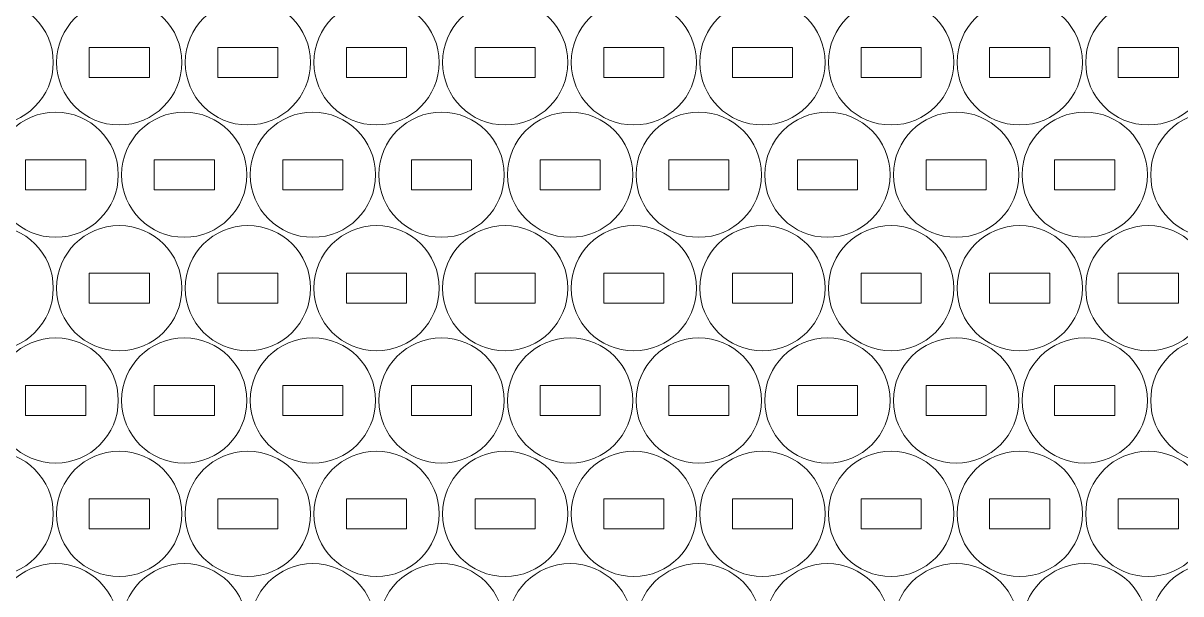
# Model space of a CAD drawing. Header units: millimetres. Extents: x -251 to 251, y -264 to 264.
# Drawn here: x -17.3 to 98.2, y -152.6 to -95.7 of the extents above; entities that cross this region are included whole.
import ezdxf

# ---------------------------------------------------------------- set-up
doc = ezdxf.new("R2010")
doc.units = ezdxf.units.MM
doc.header["$MEASUREMENT"] = 0
doc.layers.add('Camada 1', color=7, linetype='Continuous')

msp = doc.modelspace()

# ---------------------------------------------------------------- linework, layer by layer
at = {"layer": 'Camada 1', "lineweight": 20}
for points in [[(-20.592, -93.3196), (-17.1403, -93.3196), (-14.342, -96.1179), (-14.342, -99.5696), (-14.342, -99.5696), (-14.342, -103.0213), (-17.1403, -105.8196), (-20.592, -105.8196), (-20.592, -105.8196), (-24.0437, -105.8196), (-26.842, -103.0213), (-26.842, -99.5696), (-26.842, -99.5696), (-26.842, -96.1179), (-24.0437, -93.3196), (-20.592, -93.3196)], [(-7.7558, -93.3196), (-4.3041, -93.3196), (-1.5058, -96.1179), (-1.5058, -99.5696), (-1.5058, -99.5696), (-1.5058, -103.0213), (-4.3041, -105.8196), (-7.7558, -105.8196), (-7.7558, -105.8196), (-11.2075, -105.8196), (-14.0058, -103.0213), (-14.0058, -99.5696), (-14.0058, -99.5696), (-14.0058, -96.1179), (-11.2075, -93.3196), (-7.7558, -93.3196)], [(5.0804, -93.3196), (8.5321, -93.3196), (11.3304, -96.1179), (11.3304, -99.5696), (11.3304, -99.5696), (11.3304, -103.0213), (8.5321, -105.8196), (5.0804, -105.8196), (5.0804, -105.8196), (1.6287, -105.8196), (-1.1696, -103.0213), (-1.1696, -99.5696), (-1.1696, -99.5696), (-1.1696, -96.1179), (1.6287, -93.3196), (5.0804, -93.3196)], [(17.9166, -93.3196), (21.3683, -93.3196), (24.1666, -96.1179), (24.1666, -99.5696), (24.1666, -99.5696), (24.1666, -103.0213), (21.3683, -105.8196), (17.9166, -105.8196), (17.9166, -105.8196), (14.4649, -105.8196), (11.6666, -103.0213), (11.6666, -99.5696), (11.6666, -99.5696), (11.6666, -96.1179), (14.4649, -93.3196), (17.9166, -93.3196)], [(30.7528, -93.3196), (34.2045, -93.3196), (37.0028, -96.1179), (37.0028, -99.5696), (37.0028, -99.5696), (37.0028, -103.0213), (34.2045, -105.8196), (30.7528, -105.8196), (30.7528, -105.8196), (27.3011, -105.8196), (24.5028, -103.0213), (24.5028, -99.5696), (24.5028, -99.5696), (24.5028, -96.1179), (27.3011, -93.3196), (30.7528, -93.3196)], [(43.589, -93.3196), (47.0407, -93.3196), (49.839, -96.1179), (49.839, -99.5696), (49.839, -99.5696), (49.839, -103.0213), (47.0407, -105.8196), (43.589, -105.8196), (43.589, -105.8196), (40.1373, -105.8196), (37.339, -103.0213), (37.339, -99.5696), (37.339, -99.5696), (37.339, -96.1179), (40.1373, -93.3196), (43.589, -93.3196)], [(56.4252, -93.3196), (59.8769, -93.3196), (62.6752, -96.1179), (62.6752, -99.5696), (62.6752, -99.5696), (62.6752, -103.0213), (59.8769, -105.8196), (56.4252, -105.8196), (56.4252, -105.8196), (52.9735, -105.8196), (50.1752, -103.0213), (50.1752, -99.5696), (50.1752, -99.5696), (50.1752, -96.1179), (52.9735, -93.3196), (56.4252, -93.3196)], [(69.2614, -93.3196), (72.7131, -93.3196), (75.5114, -96.1179), (75.5114, -99.5696), (75.5114, -99.5696), (75.5114, -103.0213), (72.7131, -105.8196), (69.2614, -105.8196), (69.2614, -105.8196), (65.8097, -105.8196), (63.0114, -103.0213), (63.0114, -99.5696), (63.0114, -99.5696), (63.0114, -96.1179), (65.8097, -93.3196), (69.2614, -93.3196)], [(82.0976, -93.3196), (85.5493, -93.3196), (88.3476, -96.1179), (88.3476, -99.5696), (88.3476, -99.5696), (88.3476, -103.0213), (85.5493, -105.8196), (82.0976, -105.8196), (82.0976, -105.8196), (78.6459, -105.8196), (75.8476, -103.0213), (75.8476, -99.5696), (75.8476, -99.5696), (75.8476, -96.1179), (78.6459, -93.3196), (82.0976, -93.3196)], [(94.9338, -93.3196), (98.3855, -93.3196), (101.1838, -96.1179), (101.1838, -99.5696), (101.1838, -99.5696), (101.1838, -103.0213), (98.3855, -105.8196), (94.9338, -105.8196), (94.9338, -105.8196), (91.4821, -105.8196), (88.6838, -103.0213), (88.6838, -99.5696), (88.6838, -99.5696), (88.6838, -96.1179), (91.4821, -93.3196), (94.9338, -93.3196)], [(-10.7558, -98.0696), (-10.7558, -98.0696), (-4.7558, -98.0696), (-4.7558, -98.0696), (-4.7558, -98.0696), (-4.7558, -98.0696), (-4.7558, -101.0696), (-4.7558, -101.0696), (-4.7558, -101.0696), (-4.7558, -101.0696), (-10.7558, -101.0696), (-10.7558, -101.0696), (-10.7558, -101.0696), (-10.7558, -101.0696), (-10.7558, -98.0696), (-10.7558, -98.0696)], [(2.0804, -98.0696), (2.0804, -98.0696), (8.0804, -98.0696), (8.0804, -98.0696), (8.0804, -98.0696), (8.0804, -98.0696), (8.0804, -101.0696), (8.0804, -101.0696), (8.0804, -101.0696), (8.0804, -101.0696), (2.0804, -101.0696), (2.0804, -101.0696), (2.0804, -101.0696), (2.0804, -101.0696), (2.0804, -98.0696), (2.0804, -98.0696)], [(14.9166, -98.0696), (14.9166, -98.0696), (20.9166, -98.0696), (20.9166, -98.0696), (20.9166, -98.0696), (20.9166, -98.0696), (20.9166, -101.0696), (20.9166, -101.0696), (20.9166, -101.0696), (20.9166, -101.0696), (14.9166, -101.0696), (14.9166, -101.0696), (14.9166, -101.0696), (14.9166, -101.0696), (14.9166, -98.0696), (14.9166, -98.0696)], [(27.7528, -98.0696), (27.7528, -98.0696), (33.7528, -98.0696), (33.7528, -98.0696), (33.7528, -98.0696), (33.7528, -98.0696), (33.7528, -101.0696), (33.7528, -101.0696), (33.7528, -101.0696), (33.7528, -101.0696), (27.7528, -101.0696), (27.7528, -101.0696), (27.7528, -101.0696), (27.7528, -101.0696), (27.7528, -98.0696), (27.7528, -98.0696)], [(40.589, -98.0696), (40.589, -98.0696), (46.589, -98.0696), (46.589, -98.0696), (46.589, -98.0696), (46.589, -98.0696), (46.589, -101.0696), (46.589, -101.0696), (46.589, -101.0696), (46.589, -101.0696), (40.589, -101.0696), (40.589, -101.0696), (40.589, -101.0696), (40.589, -101.0696), (40.589, -98.0696), (40.589, -98.0696)], [(53.4252, -98.0696), (53.4252, -98.0696), (59.4252, -98.0696), (59.4252, -98.0696), (59.4252, -98.0696), (59.4252, -98.0696), (59.4252, -101.0696), (59.4252, -101.0696), (59.4252, -101.0696), (59.4252, -101.0696), (53.4252, -101.0696), (53.4252, -101.0696), (53.4252, -101.0696), (53.4252, -101.0696), (53.4252, -98.0696), (53.4252, -98.0696)], [(66.2614, -98.0696), (66.2614, -98.0696), (72.2614, -98.0696), (72.2614, -98.0696), (72.2614, -98.0696), (72.2614, -98.0696), (72.2614, -101.0696), (72.2614, -101.0696), (72.2614, -101.0696), (72.2614, -101.0696), (66.2614, -101.0696), (66.2614, -101.0696), (66.2614, -101.0696), (66.2614, -101.0696), (66.2614, -98.0696), (66.2614, -98.0696)], [(79.0976, -98.0696), (79.0976, -98.0696), (85.0976, -98.0696), (85.0976, -98.0696), (85.0976, -98.0696), (85.0976, -98.0696), (85.0976, -101.0696), (85.0976, -101.0696), (85.0976, -101.0696), (85.0976, -101.0696), (79.0976, -101.0696), (79.0976, -101.0696), (79.0976, -101.0696), (79.0976, -101.0696), (79.0976, -98.0696), (79.0976, -98.0696)], [(91.9338, -98.0696), (91.9338, -98.0696), (97.9338, -98.0696), (97.9338, -98.0696), (97.9338, -98.0696), (97.9338, -98.0696), (97.9338, -101.0696), (97.9338, -101.0696), (97.9338, -101.0696), (97.9338, -101.0696), (91.9338, -101.0696), (91.9338, -101.0696), (91.9338, -101.0696), (91.9338, -101.0696), (91.9338, -98.0696), (91.9338, -98.0696)], [(-14.1058, -104.538), (-10.6541, -104.538), (-7.8558, -107.3363), (-7.8558, -110.788), (-7.8558, -110.788), (-7.8558, -114.2397), (-10.6541, -117.038), (-14.1058, -117.038), (-14.1058, -117.038), (-17.5575, -117.038), (-20.3558, -114.2397), (-20.3558, -110.788), (-20.3558, -110.788), (-20.3558, -107.3363), (-17.5575, -104.538), (-14.1058, -104.538)], [(-1.2696, -104.538), (2.1821, -104.538), (4.9804, -107.3363), (4.9804, -110.788), (4.9804, -110.788), (4.9804, -114.2397), (2.1821, -117.038), (-1.2696, -117.038), (-1.2696, -117.038), (-4.7213, -117.038), (-7.5196, -114.2397), (-7.5196, -110.788), (-7.5196, -110.788), (-7.5196, -107.3363), (-4.7213, -104.538), (-1.2696, -104.538)], [(11.5666, -104.538), (15.0183, -104.538), (17.8166, -107.3363), (17.8166, -110.788), (17.8166, -110.788), (17.8166, -114.2397), (15.0183, -117.038), (11.5666, -117.038), (11.5666, -117.038), (8.1149, -117.038), (5.3166, -114.2397), (5.3166, -110.788), (5.3166, -110.788), (5.3166, -107.3363), (8.1149, -104.538), (11.5666, -104.538)], [(24.4028, -104.538), (27.8545, -104.538), (30.6528, -107.3363), (30.6528, -110.788), (30.6528, -110.788), (30.6528, -114.2397), (27.8545, -117.038), (24.4028, -117.038), (24.4028, -117.038), (20.9511, -117.038), (18.1528, -114.2397), (18.1528, -110.788), (18.1528, -110.788), (18.1528, -107.3363), (20.9511, -104.538), (24.4028, -104.538)], [(37.239, -104.538), (40.6907, -104.538), (43.489, -107.3363), (43.489, -110.788), (43.489, -110.788), (43.489, -114.2397), (40.6907, -117.038), (37.239, -117.038), (37.239, -117.038), (33.7873, -117.038), (30.989, -114.2397), (30.989, -110.788), (30.989, -110.788), (30.989, -107.3363), (33.7873, -104.538), (37.239, -104.538)], [(50.0752, -104.538), (53.5269, -104.538), (56.3252, -107.3363), (56.3252, -110.788), (56.3252, -110.788), (56.3252, -114.2397), (53.5269, -117.038), (50.0752, -117.038), (50.0752, -117.038), (46.6235, -117.038), (43.8252, -114.2397), (43.8252, -110.788), (43.8252, -110.788), (43.8252, -107.3363), (46.6235, -104.538), (50.0752, -104.538)], [(62.9114, -104.538), (66.3631, -104.538), (69.1614, -107.3363), (69.1614, -110.788), (69.1614, -110.788), (69.1614, -114.2397), (66.3631, -117.038), (62.9114, -117.038), (62.9114, -117.038), (59.4597, -117.038), (56.6614, -114.2397), (56.6614, -110.788), (56.6614, -110.788), (56.6614, -107.3363), (59.4597, -104.538), (62.9114, -104.538)], [(75.7476, -104.538), (79.1993, -104.538), (81.9976, -107.3363), (81.9976, -110.788), (81.9976, -110.788), (81.9976, -114.2397), (79.1993, -117.038), (75.7476, -117.038), (75.7476, -117.038), (72.2959, -117.038), (69.4976, -114.2397), (69.4976, -110.788), (69.4976, -110.788), (69.4976, -107.3363), (72.2959, -104.538), (75.7476, -104.538)], [(88.5838, -104.538), (92.0355, -104.538), (94.8338, -107.3363), (94.8338, -110.788), (94.8338, -110.788), (94.8338, -114.2397), (92.0355, -117.038), (88.5838, -117.038), (88.5838, -117.038), (85.1321, -117.038), (82.3338, -114.2397), (82.3338, -110.788), (82.3338, -110.788), (82.3338, -107.3363), (85.1321, -104.538), (88.5838, -104.538)], [(101.42, -104.538), (104.8717, -104.538), (107.67, -107.3363), (107.67, -110.788), (107.67, -110.788), (107.67, -114.2397), (104.8717, -117.038), (101.42, -117.038), (101.42, -117.038), (97.9683, -117.038), (95.17, -114.2397), (95.17, -110.788), (95.17, -110.788), (95.17, -107.3363), (97.9683, -104.538), (101.42, -104.538)], [(-17.1058, -109.288), (-17.1058, -109.288), (-11.1058, -109.288), (-11.1058, -109.288), (-11.1058, -109.288), (-11.1058, -109.288), (-11.1058, -112.288), (-11.1058, -112.288), (-11.1058, -112.288), (-11.1058, -112.288), (-17.1058, -112.288), (-17.1058, -112.288), (-17.1058, -112.288), (-17.1058, -112.288), (-17.1058, -109.288), (-17.1058, -109.288)], [(-4.2696, -109.288), (-4.2696, -109.288), (1.7304, -109.288), (1.7304, -109.288), (1.7304, -109.288), (1.7304, -109.288), (1.7304, -112.288), (1.7304, -112.288), (1.7304, -112.288), (1.7304, -112.288), (-4.2696, -112.288), (-4.2696, -112.288), (-4.2696, -112.288), (-4.2696, -112.288), (-4.2696, -109.288), (-4.2696, -109.288)], [(8.5666, -109.288), (8.5666, -109.288), (14.5666, -109.288), (14.5666, -109.288), (14.5666, -109.288), (14.5666, -109.288), (14.5666, -112.288), (14.5666, -112.288), (14.5666, -112.288), (14.5666, -112.288), (8.5666, -112.288), (8.5666, -112.288), (8.5666, -112.288), (8.5666, -112.288), (8.5666, -109.288), (8.5666, -109.288)], [(21.4028, -109.288), (21.4028, -109.288), (27.4028, -109.288), (27.4028, -109.288), (27.4028, -109.288), (27.4028, -109.288), (27.4028, -112.288), (27.4028, -112.288), (27.4028, -112.288), (27.4028, -112.288), (21.4028, -112.288), (21.4028, -112.288), (21.4028, -112.288), (21.4028, -112.288), (21.4028, -109.288), (21.4028, -109.288)], [(34.239, -109.288), (34.239, -109.288), (40.239, -109.288), (40.239, -109.288), (40.239, -109.288), (40.239, -109.288), (40.239, -112.288), (40.239, -112.288), (40.239, -112.288), (40.239, -112.288), (34.239, -112.288), (34.239, -112.288), (34.239, -112.288), (34.239, -112.288), (34.239, -109.288), (34.239, -109.288)], [(47.0752, -109.288), (47.0752, -109.288), (53.0752, -109.288), (53.0752, -109.288), (53.0752, -109.288), (53.0752, -109.288), (53.0752, -112.288), (53.0752, -112.288), (53.0752, -112.288), (53.0752, -112.288), (47.0752, -112.288), (47.0752, -112.288), (47.0752, -112.288), (47.0752, -112.288), (47.0752, -109.288), (47.0752, -109.288)], [(59.9114, -109.288), (59.9114, -109.288), (65.9114, -109.288), (65.9114, -109.288), (65.9114, -109.288), (65.9114, -109.288), (65.9114, -112.288), (65.9114, -112.288), (65.9114, -112.288), (65.9114, -112.288), (59.9114, -112.288), (59.9114, -112.288), (59.9114, -112.288), (59.9114, -112.288), (59.9114, -109.288), (59.9114, -109.288)], [(72.7476, -109.288), (72.7476, -109.288), (78.7476, -109.288), (78.7476, -109.288), (78.7476, -109.288), (78.7476, -109.288), (78.7476, -112.288), (78.7476, -112.288), (78.7476, -112.288), (78.7476, -112.288), (72.7476, -112.288), (72.7476, -112.288), (72.7476, -112.288), (72.7476, -112.288), (72.7476, -109.288), (72.7476, -109.288)], [(85.5838, -109.288), (85.5838, -109.288), (91.5838, -109.288), (91.5838, -109.288), (91.5838, -109.288), (91.5838, -109.288), (91.5838, -112.288), (91.5838, -112.288), (91.5838, -112.288), (91.5838, -112.288), (85.5838, -112.288), (85.5838, -112.288), (85.5838, -112.288), (85.5838, -112.288), (85.5838, -109.288), (85.5838, -109.288)], [(-20.592, -115.8621), (-17.1403, -115.8621), (-14.342, -118.6604), (-14.342, -122.1121), (-14.342, -122.1121), (-14.342, -125.5638), (-17.1403, -128.3621), (-20.592, -128.3621), (-20.592, -128.3621), (-24.0437, -128.3621), (-26.842, -125.5638), (-26.842, -122.1121), (-26.842, -122.1121), (-26.842, -118.6604), (-24.0437, -115.8621), (-20.592, -115.8621)], [(-7.7558, -115.8621), (-4.3041, -115.8621), (-1.5058, -118.6604), (-1.5058, -122.1121), (-1.5058, -122.1121), (-1.5058, -125.5638), (-4.3041, -128.3621), (-7.7558, -128.3621), (-7.7558, -128.3621), (-11.2075, -128.3621), (-14.0058, -125.5638), (-14.0058, -122.1121), (-14.0058, -122.1121), (-14.0058, -118.6604), (-11.2075, -115.8621), (-7.7558, -115.8621)], [(5.0804, -115.8621), (8.5321, -115.8621), (11.3304, -118.6604), (11.3304, -122.1121), (11.3304, -122.1121), (11.3304, -125.5638), (8.5321, -128.3621), (5.0804, -128.3621), (5.0804, -128.3621), (1.6287, -128.3621), (-1.1696, -125.5638), (-1.1696, -122.1121), (-1.1696, -122.1121), (-1.1696, -118.6604), (1.6287, -115.8621), (5.0804, -115.8621)], [(17.9166, -115.8621), (21.3683, -115.8621), (24.1666, -118.6604), (24.1666, -122.1121), (24.1666, -122.1121), (24.1666, -125.5638), (21.3683, -128.3621), (17.9166, -128.3621), (17.9166, -128.3621), (14.4649, -128.3621), (11.6666, -125.5638), (11.6666, -122.1121), (11.6666, -122.1121), (11.6666, -118.6604), (14.4649, -115.8621), (17.9166, -115.8621)], [(30.7528, -115.8621), (34.2045, -115.8621), (37.0028, -118.6604), (37.0028, -122.1121), (37.0028, -122.1121), (37.0028, -125.5638), (34.2045, -128.3621), (30.7528, -128.3621), (30.7528, -128.3621), (27.3011, -128.3621), (24.5028, -125.5638), (24.5028, -122.1121), (24.5028, -122.1121), (24.5028, -118.6604), (27.3011, -115.8621), (30.7528, -115.8621)], [(43.589, -115.8621), (47.0407, -115.8621), (49.839, -118.6604), (49.839, -122.1121), (49.839, -122.1121), (49.839, -125.5638), (47.0407, -128.3621), (43.589, -128.3621), (43.589, -128.3621), (40.1373, -128.3621), (37.339, -125.5638), (37.339, -122.1121), (37.339, -122.1121), (37.339, -118.6604), (40.1373, -115.8621), (43.589, -115.8621)], [(56.4252, -115.8621), (59.8769, -115.8621), (62.6752, -118.6604), (62.6752, -122.1121), (62.6752, -122.1121), (62.6752, -125.5638), (59.8769, -128.3621), (56.4252, -128.3621), (56.4252, -128.3621), (52.9735, -128.3621), (50.1752, -125.5638), (50.1752, -122.1121), (50.1752, -122.1121), (50.1752, -118.6604), (52.9735, -115.8621), (56.4252, -115.8621)], [(69.2614, -115.8621), (72.7131, -115.8621), (75.5114, -118.6604), (75.5114, -122.1121), (75.5114, -122.1121), (75.5114, -125.5638), (72.7131, -128.3621), (69.2614, -128.3621), (69.2614, -128.3621), (65.8097, -128.3621), (63.0114, -125.5638), (63.0114, -122.1121), (63.0114, -122.1121), (63.0114, -118.6604), (65.8097, -115.8621), (69.2614, -115.8621)], [(82.0976, -115.8621), (85.5493, -115.8621), (88.3476, -118.6604), (88.3476, -122.1121), (88.3476, -122.1121), (88.3476, -125.5638), (85.5493, -128.3621), (82.0976, -128.3621), (82.0976, -128.3621), (78.6459, -128.3621), (75.8476, -125.5638), (75.8476, -122.1121), (75.8476, -122.1121), (75.8476, -118.6604), (78.6459, -115.8621), (82.0976, -115.8621)], [(94.9338, -115.8621), (98.3855, -115.8621), (101.1838, -118.6604), (101.1838, -122.1121), (101.1838, -122.1121), (101.1838, -125.5638), (98.3855, -128.3621), (94.9338, -128.3621), (94.9338, -128.3621), (91.4821, -128.3621), (88.6838, -125.5638), (88.6838, -122.1121), (88.6838, -122.1121), (88.6838, -118.6604), (91.4821, -115.8621), (94.9338, -115.8621)], [(-10.7558, -120.6121), (-10.7558, -120.6121), (-4.7558, -120.6121), (-4.7558, -120.6121), (-4.7558, -120.6121), (-4.7558, -120.6121), (-4.7558, -123.6121), (-4.7558, -123.6121), (-4.7558, -123.6121), (-4.7558, -123.6121), (-10.7558, -123.6121), (-10.7558, -123.6121), (-10.7558, -123.6121), (-10.7558, -123.6121), (-10.7558, -120.6121), (-10.7558, -120.6121)], [(2.0804, -120.6121), (2.0804, -120.6121), (8.0804, -120.6121), (8.0804, -120.6121), (8.0804, -120.6121), (8.0804, -120.6121), (8.0804, -123.6121), (8.0804, -123.6121), (8.0804, -123.6121), (8.0804, -123.6121), (2.0804, -123.6121), (2.0804, -123.6121), (2.0804, -123.6121), (2.0804, -123.6121), (2.0804, -120.6121), (2.0804, -120.6121)], [(14.9166, -120.6121), (14.9166, -120.6121), (20.9166, -120.6121), (20.9166, -120.6121), (20.9166, -120.6121), (20.9166, -120.6121), (20.9166, -123.6121), (20.9166, -123.6121), (20.9166, -123.6121), (20.9166, -123.6121), (14.9166, -123.6121), (14.9166, -123.6121), (14.9166, -123.6121), (14.9166, -123.6121), (14.9166, -120.6121), (14.9166, -120.6121)], [(27.7528, -120.6121), (27.7528, -120.6121), (33.7528, -120.6121), (33.7528, -120.6121), (33.7528, -120.6121), (33.7528, -120.6121), (33.7528, -123.6121), (33.7528, -123.6121), (33.7528, -123.6121), (33.7528, -123.6121), (27.7528, -123.6121), (27.7528, -123.6121), (27.7528, -123.6121), (27.7528, -123.6121), (27.7528, -120.6121), (27.7528, -120.6121)], [(40.589, -120.6121), (40.589, -120.6121), (46.589, -120.6121), (46.589, -120.6121), (46.589, -120.6121), (46.589, -120.6121), (46.589, -123.6121), (46.589, -123.6121), (46.589, -123.6121), (46.589, -123.6121), (40.589, -123.6121), (40.589, -123.6121), (40.589, -123.6121), (40.589, -123.6121), (40.589, -120.6121), (40.589, -120.6121)], [(53.4252, -120.6121), (53.4252, -120.6121), (59.4252, -120.6121), (59.4252, -120.6121), (59.4252, -120.6121), (59.4252, -120.6121), (59.4252, -123.6121), (59.4252, -123.6121), (59.4252, -123.6121), (59.4252, -123.6121), (53.4252, -123.6121), (53.4252, -123.6121), (53.4252, -123.6121), (53.4252, -123.6121), (53.4252, -120.6121), (53.4252, -120.6121)], [(66.2614, -120.6121), (66.2614, -120.6121), (72.2614, -120.6121), (72.2614, -120.6121), (72.2614, -120.6121), (72.2614, -120.6121), (72.2614, -123.6121), (72.2614, -123.6121), (72.2614, -123.6121), (72.2614, -123.6121), (66.2614, -123.6121), (66.2614, -123.6121), (66.2614, -123.6121), (66.2614, -123.6121), (66.2614, -120.6121), (66.2614, -120.6121)], [(79.0976, -120.6121), (79.0976, -120.6121), (85.0976, -120.6121), (85.0976, -120.6121), (85.0976, -120.6121), (85.0976, -120.6121), (85.0976, -123.6121), (85.0976, -123.6121), (85.0976, -123.6121), (85.0976, -123.6121), (79.0976, -123.6121), (79.0976, -123.6121), (79.0976, -123.6121), (79.0976, -123.6121), (79.0976, -120.6121), (79.0976, -120.6121)], [(91.9338, -120.6121), (91.9338, -120.6121), (97.9338, -120.6121), (97.9338, -120.6121), (97.9338, -120.6121), (97.9338, -120.6121), (97.9338, -123.6121), (97.9338, -123.6121), (97.9338, -123.6121), (97.9338, -123.6121), (91.9338, -123.6121), (91.9338, -123.6121), (91.9338, -123.6121), (91.9338, -123.6121), (91.9338, -120.6121), (91.9338, -120.6121)], [(-14.1058, -127.0805), (-10.6541, -127.0805), (-7.8558, -129.8788), (-7.8558, -133.3305), (-7.8558, -133.3305), (-7.8558, -136.7822), (-10.6541, -139.5805), (-14.1058, -139.5805), (-14.1058, -139.5805), (-17.5575, -139.5805), (-20.3558, -136.7822), (-20.3558, -133.3305), (-20.3558, -133.3305), (-20.3558, -129.8788), (-17.5575, -127.0805), (-14.1058, -127.0805)], [(-1.2696, -127.0805), (2.1821, -127.0805), (4.9804, -129.8788), (4.9804, -133.3305), (4.9804, -133.3305), (4.9804, -136.7822), (2.1821, -139.5805), (-1.2696, -139.5805), (-1.2696, -139.5805), (-4.7213, -139.5805), (-7.5196, -136.7822), (-7.5196, -133.3305), (-7.5196, -133.3305), (-7.5196, -129.8788), (-4.7213, -127.0805), (-1.2696, -127.0805)], [(11.5666, -127.0805), (15.0183, -127.0805), (17.8166, -129.8788), (17.8166, -133.3305), (17.8166, -133.3305), (17.8166, -136.7822), (15.0183, -139.5805), (11.5666, -139.5805), (11.5666, -139.5805), (8.1149, -139.5805), (5.3166, -136.7822), (5.3166, -133.3305), (5.3166, -133.3305), (5.3166, -129.8788), (8.1149, -127.0805), (11.5666, -127.0805)], [(24.4028, -127.0805), (27.8545, -127.0805), (30.6528, -129.8788), (30.6528, -133.3305), (30.6528, -133.3305), (30.6528, -136.7822), (27.8545, -139.5805), (24.4028, -139.5805), (24.4028, -139.5805), (20.9511, -139.5805), (18.1528, -136.7822), (18.1528, -133.3305), (18.1528, -133.3305), (18.1528, -129.8788), (20.9511, -127.0805), (24.4028, -127.0805)], [(37.239, -127.0805), (40.6907, -127.0805), (43.489, -129.8788), (43.489, -133.3305), (43.489, -133.3305), (43.489, -136.7822), (40.6907, -139.5805), (37.239, -139.5805), (37.239, -139.5805), (33.7873, -139.5805), (30.989, -136.7822), (30.989, -133.3305), (30.989, -133.3305), (30.989, -129.8788), (33.7873, -127.0805), (37.239, -127.0805)], [(50.0752, -127.0805), (53.5269, -127.0805), (56.3252, -129.8788), (56.3252, -133.3305), (56.3252, -133.3305), (56.3252, -136.7822), (53.5269, -139.5805), (50.0752, -139.5805), (50.0752, -139.5805), (46.6235, -139.5805), (43.8252, -136.7822), (43.8252, -133.3305), (43.8252, -133.3305), (43.8252, -129.8788), (46.6235, -127.0805), (50.0752, -127.0805)], [(62.9114, -127.0805), (66.3631, -127.0805), (69.1614, -129.8788), (69.1614, -133.3305), (69.1614, -133.3305), (69.1614, -136.7822), (66.3631, -139.5805), (62.9114, -139.5805), (62.9114, -139.5805), (59.4597, -139.5805), (56.6614, -136.7822), (56.6614, -133.3305), (56.6614, -133.3305), (56.6614, -129.8788), (59.4597, -127.0805), (62.9114, -127.0805)], [(75.7476, -127.0805), (79.1993, -127.0805), (81.9976, -129.8788), (81.9976, -133.3305), (81.9976, -133.3305), (81.9976, -136.7822), (79.1993, -139.5805), (75.7476, -139.5805), (75.7476, -139.5805), (72.2959, -139.5805), (69.4976, -136.7822), (69.4976, -133.3305), (69.4976, -133.3305), (69.4976, -129.8788), (72.2959, -127.0805), (75.7476, -127.0805)], [(88.5838, -127.0805), (92.0355, -127.0805), (94.8338, -129.8788), (94.8338, -133.3305), (94.8338, -133.3305), (94.8338, -136.7822), (92.0355, -139.5805), (88.5838, -139.5805), (88.5838, -139.5805), (85.1321, -139.5805), (82.3338, -136.7822), (82.3338, -133.3305), (82.3338, -133.3305), (82.3338, -129.8788), (85.1321, -127.0805), (88.5838, -127.0805)], [(101.42, -127.0805), (104.8717, -127.0805), (107.67, -129.8788), (107.67, -133.3305), (107.67, -133.3305), (107.67, -136.7822), (104.8717, -139.5805), (101.42, -139.5805), (101.42, -139.5805), (97.9683, -139.5805), (95.17, -136.7822), (95.17, -133.3305), (95.17, -133.3305), (95.17, -129.8788), (97.9683, -127.0805), (101.42, -127.0805)], [(-17.1058, -131.8305), (-17.1058, -131.8305), (-11.1058, -131.8305), (-11.1058, -131.8305), (-11.1058, -131.8305), (-11.1058, -131.8305), (-11.1058, -134.8305), (-11.1058, -134.8305), (-11.1058, -134.8305), (-11.1058, -134.8305), (-17.1058, -134.8305), (-17.1058, -134.8305), (-17.1058, -134.8305), (-17.1058, -134.8305), (-17.1058, -131.8305), (-17.1058, -131.8305)], [(-4.2696, -131.8305), (-4.2696, -131.8305), (1.7304, -131.8305), (1.7304, -131.8305), (1.7304, -131.8305), (1.7304, -131.8305), (1.7304, -134.8305), (1.7304, -134.8305), (1.7304, -134.8305), (1.7304, -134.8305), (-4.2696, -134.8305), (-4.2696, -134.8305), (-4.2696, -134.8305), (-4.2696, -134.8305), (-4.2696, -131.8305), (-4.2696, -131.8305)], [(8.5666, -131.8305), (8.5666, -131.8305), (14.5666, -131.8305), (14.5666, -131.8305), (14.5666, -131.8305), (14.5666, -131.8305), (14.5666, -134.8305), (14.5666, -134.8305), (14.5666, -134.8305), (14.5666, -134.8305), (8.5666, -134.8305), (8.5666, -134.8305), (8.5666, -134.8305), (8.5666, -134.8305), (8.5666, -131.8305), (8.5666, -131.8305)], [(21.4028, -131.8305), (21.4028, -131.8305), (27.4028, -131.8305), (27.4028, -131.8305), (27.4028, -131.8305), (27.4028, -131.8305), (27.4028, -134.8305), (27.4028, -134.8305), (27.4028, -134.8305), (27.4028, -134.8305), (21.4028, -134.8305), (21.4028, -134.8305), (21.4028, -134.8305), (21.4028, -134.8305), (21.4028, -131.8305), (21.4028, -131.8305)], [(34.239, -131.8305), (34.239, -131.8305), (40.239, -131.8305), (40.239, -131.8305), (40.239, -131.8305), (40.239, -131.8305), (40.239, -134.8305), (40.239, -134.8305), (40.239, -134.8305), (40.239, -134.8305), (34.239, -134.8305), (34.239, -134.8305), (34.239, -134.8305), (34.239, -134.8305), (34.239, -131.8305), (34.239, -131.8305)], [(47.0752, -131.8305), (47.0752, -131.8305), (53.0752, -131.8305), (53.0752, -131.8305), (53.0752, -131.8305), (53.0752, -131.8305), (53.0752, -134.8305), (53.0752, -134.8305), (53.0752, -134.8305), (53.0752, -134.8305), (47.0752, -134.8305), (47.0752, -134.8305), (47.0752, -134.8305), (47.0752, -134.8305), (47.0752, -131.8305), (47.0752, -131.8305)], [(59.9114, -131.8305), (59.9114, -131.8305), (65.9114, -131.8305), (65.9114, -131.8305), (65.9114, -131.8305), (65.9114, -131.8305), (65.9114, -134.8305), (65.9114, -134.8305), (65.9114, -134.8305), (65.9114, -134.8305), (59.9114, -134.8305), (59.9114, -134.8305), (59.9114, -134.8305), (59.9114, -134.8305), (59.9114, -131.8305), (59.9114, -131.8305)], [(72.7476, -131.8305), (72.7476, -131.8305), (78.7476, -131.8305), (78.7476, -131.8305), (78.7476, -131.8305), (78.7476, -131.8305), (78.7476, -134.8305), (78.7476, -134.8305), (78.7476, -134.8305), (78.7476, -134.8305), (72.7476, -134.8305), (72.7476, -134.8305), (72.7476, -134.8305), (72.7476, -134.8305), (72.7476, -131.8305), (72.7476, -131.8305)], [(85.5838, -131.8305), (85.5838, -131.8305), (91.5838, -131.8305), (91.5838, -131.8305), (91.5838, -131.8305), (91.5838, -131.8305), (91.5838, -134.8305), (91.5838, -134.8305), (91.5838, -134.8305), (91.5838, -134.8305), (85.5838, -134.8305), (85.5838, -134.8305), (85.5838, -134.8305), (85.5838, -134.8305), (85.5838, -131.8305), (85.5838, -131.8305)], [(-20.592, -138.4046), (-17.1403, -138.4046), (-14.342, -141.2029), (-14.342, -144.6546), (-14.342, -144.6546), (-14.342, -148.1063), (-17.1403, -150.9046), (-20.592, -150.9046), (-20.592, -150.9046), (-24.0437, -150.9046), (-26.842, -148.1063), (-26.842, -144.6546), (-26.842, -144.6546), (-26.842, -141.2029), (-24.0437, -138.4046), (-20.592, -138.4046)], [(-7.7558, -138.4046), (-4.3041, -138.4046), (-1.5058, -141.2029), (-1.5058, -144.6546), (-1.5058, -144.6546), (-1.5058, -148.1063), (-4.3041, -150.9046), (-7.7558, -150.9046), (-7.7558, -150.9046), (-11.2075, -150.9046), (-14.0058, -148.1063), (-14.0058, -144.6546), (-14.0058, -144.6546), (-14.0058, -141.2029), (-11.2075, -138.4046), (-7.7558, -138.4046)], [(5.0804, -138.4046), (8.5321, -138.4046), (11.3304, -141.2029), (11.3304, -144.6546), (11.3304, -144.6546), (11.3304, -148.1063), (8.5321, -150.9046), (5.0804, -150.9046), (5.0804, -150.9046), (1.6287, -150.9046), (-1.1696, -148.1063), (-1.1696, -144.6546), (-1.1696, -144.6546), (-1.1696, -141.2029), (1.6287, -138.4046), (5.0804, -138.4046)], [(17.9166, -138.4046), (21.3683, -138.4046), (24.1666, -141.2029), (24.1666, -144.6546), (24.1666, -144.6546), (24.1666, -148.1063), (21.3683, -150.9046), (17.9166, -150.9046), (17.9166, -150.9046), (14.4649, -150.9046), (11.6666, -148.1063), (11.6666, -144.6546), (11.6666, -144.6546), (11.6666, -141.2029), (14.4649, -138.4046), (17.9166, -138.4046)], [(30.7528, -138.4046), (34.2045, -138.4046), (37.0028, -141.2029), (37.0028, -144.6546), (37.0028, -144.6546), (37.0028, -148.1063), (34.2045, -150.9046), (30.7528, -150.9046), (30.7528, -150.9046), (27.3011, -150.9046), (24.5028, -148.1063), (24.5028, -144.6546), (24.5028, -144.6546), (24.5028, -141.2029), (27.3011, -138.4046), (30.7528, -138.4046)], [(43.589, -138.4046), (47.0407, -138.4046), (49.839, -141.2029), (49.839, -144.6546), (49.839, -144.6546), (49.839, -148.1063), (47.0407, -150.9046), (43.589, -150.9046), (43.589, -150.9046), (40.1373, -150.9046), (37.339, -148.1063), (37.339, -144.6546), (37.339, -144.6546), (37.339, -141.2029), (40.1373, -138.4046), (43.589, -138.4046)], [(56.4252, -138.4046), (59.8769, -138.4046), (62.6752, -141.2029), (62.6752, -144.6546), (62.6752, -144.6546), (62.6752, -148.1063), (59.8769, -150.9046), (56.4252, -150.9046), (56.4252, -150.9046), (52.9735, -150.9046), (50.1752, -148.1063), (50.1752, -144.6546), (50.1752, -144.6546), (50.1752, -141.2029), (52.9735, -138.4046), (56.4252, -138.4046)], [(69.2614, -138.4046), (72.7131, -138.4046), (75.5114, -141.2029), (75.5114, -144.6546), (75.5114, -144.6546), (75.5114, -148.1063), (72.7131, -150.9046), (69.2614, -150.9046), (69.2614, -150.9046), (65.8097, -150.9046), (63.0114, -148.1063), (63.0114, -144.6546), (63.0114, -144.6546), (63.0114, -141.2029), (65.8097, -138.4046), (69.2614, -138.4046)], [(82.0976, -138.4046), (85.5493, -138.4046), (88.3476, -141.2029), (88.3476, -144.6546), (88.3476, -144.6546), (88.3476, -148.1063), (85.5493, -150.9046), (82.0976, -150.9046), (82.0976, -150.9046), (78.6459, -150.9046), (75.8476, -148.1063), (75.8476, -144.6546), (75.8476, -144.6546), (75.8476, -141.2029), (78.6459, -138.4046), (82.0976, -138.4046)], [(94.9338, -138.4046), (98.3855, -138.4046), (101.1838, -141.2029), (101.1838, -144.6546), (101.1838, -144.6546), (101.1838, -148.1063), (98.3855, -150.9046), (94.9338, -150.9046), (94.9338, -150.9046), (91.4821, -150.9046), (88.6838, -148.1063), (88.6838, -144.6546), (88.6838, -144.6546), (88.6838, -141.2029), (91.4821, -138.4046), (94.9338, -138.4046)], [(-10.7558, -143.1546), (-10.7558, -143.1546), (-4.7558, -143.1546), (-4.7558, -143.1546), (-4.7558, -143.1546), (-4.7558, -143.1546), (-4.7558, -146.1546), (-4.7558, -146.1546), (-4.7558, -146.1546), (-4.7558, -146.1546), (-10.7558, -146.1546), (-10.7558, -146.1546), (-10.7558, -146.1546), (-10.7558, -146.1546), (-10.7558, -143.1546), (-10.7558, -143.1546)], [(2.0804, -143.1546), (2.0804, -143.1546), (8.0804, -143.1546), (8.0804, -143.1546), (8.0804, -143.1546), (8.0804, -143.1546), (8.0804, -146.1546), (8.0804, -146.1546), (8.0804, -146.1546), (8.0804, -146.1546), (2.0804, -146.1546), (2.0804, -146.1546), (2.0804, -146.1546), (2.0804, -146.1546), (2.0804, -143.1546), (2.0804, -143.1546)], [(14.9166, -143.1546), (14.9166, -143.1546), (20.9166, -143.1546), (20.9166, -143.1546), (20.9166, -143.1546), (20.9166, -143.1546), (20.9166, -146.1546), (20.9166, -146.1546), (20.9166, -146.1546), (20.9166, -146.1546), (14.9166, -146.1546), (14.9166, -146.1546), (14.9166, -146.1546), (14.9166, -146.1546), (14.9166, -143.1546), (14.9166, -143.1546)], [(27.7528, -143.1546), (27.7528, -143.1546), (33.7528, -143.1546), (33.7528, -143.1546), (33.7528, -143.1546), (33.7528, -143.1546), (33.7528, -146.1546), (33.7528, -146.1546), (33.7528, -146.1546), (33.7528, -146.1546), (27.7528, -146.1546), (27.7528, -146.1546), (27.7528, -146.1546), (27.7528, -146.1546), (27.7528, -143.1546), (27.7528, -143.1546)], [(40.589, -143.1546), (40.589, -143.1546), (46.589, -143.1546), (46.589, -143.1546), (46.589, -143.1546), (46.589, -143.1546), (46.589, -146.1546), (46.589, -146.1546), (46.589, -146.1546), (46.589, -146.1546), (40.589, -146.1546), (40.589, -146.1546), (40.589, -146.1546), (40.589, -146.1546), (40.589, -143.1546), (40.589, -143.1546)], [(53.4252, -143.1546), (53.4252, -143.1546), (59.4252, -143.1546), (59.4252, -143.1546), (59.4252, -143.1546), (59.4252, -143.1546), (59.4252, -146.1546), (59.4252, -146.1546), (59.4252, -146.1546), (59.4252, -146.1546), (53.4252, -146.1546), (53.4252, -146.1546), (53.4252, -146.1546), (53.4252, -146.1546), (53.4252, -143.1546), (53.4252, -143.1546)], [(66.2614, -143.1546), (66.2614, -143.1546), (72.2614, -143.1546), (72.2614, -143.1546), (72.2614, -143.1546), (72.2614, -143.1546), (72.2614, -146.1546), (72.2614, -146.1546), (72.2614, -146.1546), (72.2614, -146.1546), (66.2614, -146.1546), (66.2614, -146.1546), (66.2614, -146.1546), (66.2614, -146.1546), (66.2614, -143.1546), (66.2614, -143.1546)], [(79.0976, -143.1546), (79.0976, -143.1546), (85.0976, -143.1546), (85.0976, -143.1546), (85.0976, -143.1546), (85.0976, -143.1546), (85.0976, -146.1546), (85.0976, -146.1546), (85.0976, -146.1546), (85.0976, -146.1546), (79.0976, -146.1546), (79.0976, -146.1546), (79.0976, -146.1546), (79.0976, -146.1546), (79.0976, -143.1546), (79.0976, -143.1546)], [(91.9338, -143.1546), (91.9338, -143.1546), (97.9338, -143.1546), (97.9338, -143.1546), (97.9338, -143.1546), (97.9338, -143.1546), (97.9338, -146.1546), (97.9338, -146.1546), (97.9338, -146.1546), (97.9338, -146.1546), (91.9338, -146.1546), (91.9338, -146.1546), (91.9338, -146.1546), (91.9338, -146.1546), (91.9338, -143.1546), (91.9338, -143.1546)], [(-14.1058, -149.623), (-10.6541, -149.623), (-7.8558, -152.4213), (-7.8558, -155.873), (-7.8558, -155.873), (-7.8558, -159.3247), (-10.6541, -162.123), (-14.1058, -162.123), (-14.1058, -162.123), (-17.5575, -162.123), (-20.3558, -159.3247), (-20.3558, -155.873), (-20.3558, -155.873), (-20.3558, -152.4213), (-17.5575, -149.623), (-14.1058, -149.623)], [(-1.2696, -149.623), (2.1821, -149.623), (4.9804, -152.4213), (4.9804, -155.873), (4.9804, -155.873), (4.9804, -159.3247), (2.1821, -162.123), (-1.2696, -162.123), (-1.2696, -162.123), (-4.7213, -162.123), (-7.5196, -159.3247), (-7.5196, -155.873), (-7.5196, -155.873), (-7.5196, -152.4213), (-4.7213, -149.623), (-1.2696, -149.623)], [(11.5666, -149.623), (15.0183, -149.623), (17.8166, -152.4213), (17.8166, -155.873), (17.8166, -155.873), (17.8166, -159.3247), (15.0183, -162.123), (11.5666, -162.123), (11.5666, -162.123), (8.1149, -162.123), (5.3166, -159.3247), (5.3166, -155.873), (5.3166, -155.873), (5.3166, -152.4213), (8.1149, -149.623), (11.5666, -149.623)], [(24.4028, -149.623), (27.8545, -149.623), (30.6528, -152.4213), (30.6528, -155.873), (30.6528, -155.873), (30.6528, -159.3247), (27.8545, -162.123), (24.4028, -162.123), (24.4028, -162.123), (20.9511, -162.123), (18.1528, -159.3247), (18.1528, -155.873), (18.1528, -155.873), (18.1528, -152.4213), (20.9511, -149.623), (24.4028, -149.623)], [(37.239, -149.623), (40.6907, -149.623), (43.489, -152.4213), (43.489, -155.873), (43.489, -155.873), (43.489, -159.3247), (40.6907, -162.123), (37.239, -162.123), (37.239, -162.123), (33.7873, -162.123), (30.989, -159.3247), (30.989, -155.873), (30.989, -155.873), (30.989, -152.4213), (33.7873, -149.623), (37.239, -149.623)], [(50.0752, -149.623), (53.5269, -149.623), (56.3252, -152.4213), (56.3252, -155.873), (56.3252, -155.873), (56.3252, -159.3247), (53.5269, -162.123), (50.0752, -162.123), (50.0752, -162.123), (46.6235, -162.123), (43.8252, -159.3247), (43.8252, -155.873), (43.8252, -155.873), (43.8252, -152.4213), (46.6235, -149.623), (50.0752, -149.623)], [(62.9114, -149.623), (66.3631, -149.623), (69.1614, -152.4213), (69.1614, -155.873), (69.1614, -155.873), (69.1614, -159.3247), (66.3631, -162.123), (62.9114, -162.123), (62.9114, -162.123), (59.4597, -162.123), (56.6614, -159.3247), (56.6614, -155.873), (56.6614, -155.873), (56.6614, -152.4213), (59.4597, -149.623), (62.9114, -149.623)], [(75.7476, -149.623), (79.1993, -149.623), (81.9976, -152.4213), (81.9976, -155.873), (81.9976, -155.873), (81.9976, -159.3247), (79.1993, -162.123), (75.7476, -162.123), (75.7476, -162.123), (72.2959, -162.123), (69.4976, -159.3247), (69.4976, -155.873), (69.4976, -155.873), (69.4976, -152.4213), (72.2959, -149.623), (75.7476, -149.623)], [(88.5838, -149.623), (92.0355, -149.623), (94.8338, -152.4213), (94.8338, -155.873), (94.8338, -155.873), (94.8338, -159.3247), (92.0355, -162.123), (88.5838, -162.123), (88.5838, -162.123), (85.1321, -162.123), (82.3338, -159.3247), (82.3338, -155.873), (82.3338, -155.873), (82.3338, -152.4213), (85.1321, -149.623), (88.5838, -149.623)], [(101.42, -149.623), (104.8717, -149.623), (107.67, -152.4213), (107.67, -155.873), (107.67, -155.873), (107.67, -159.3247), (104.8717, -162.123), (101.42, -162.123), (101.42, -162.123), (97.9683, -162.123), (95.17, -159.3247), (95.17, -155.873), (95.17, -155.873), (95.17, -152.4213), (97.9683, -149.623), (101.42, -149.623)]]:
    msp.add_open_spline(points, degree=3, knots=[0, 0, 0, 0, 0.2, 0.2, 0.2, 0.2, 0.4, 0.4, 0.4, 0.4, 0.6, 0.6, 0.6, 0.6, 1, 1, 1, 1], dxfattribs=at)

doc.saveas('drawing.dxf')
